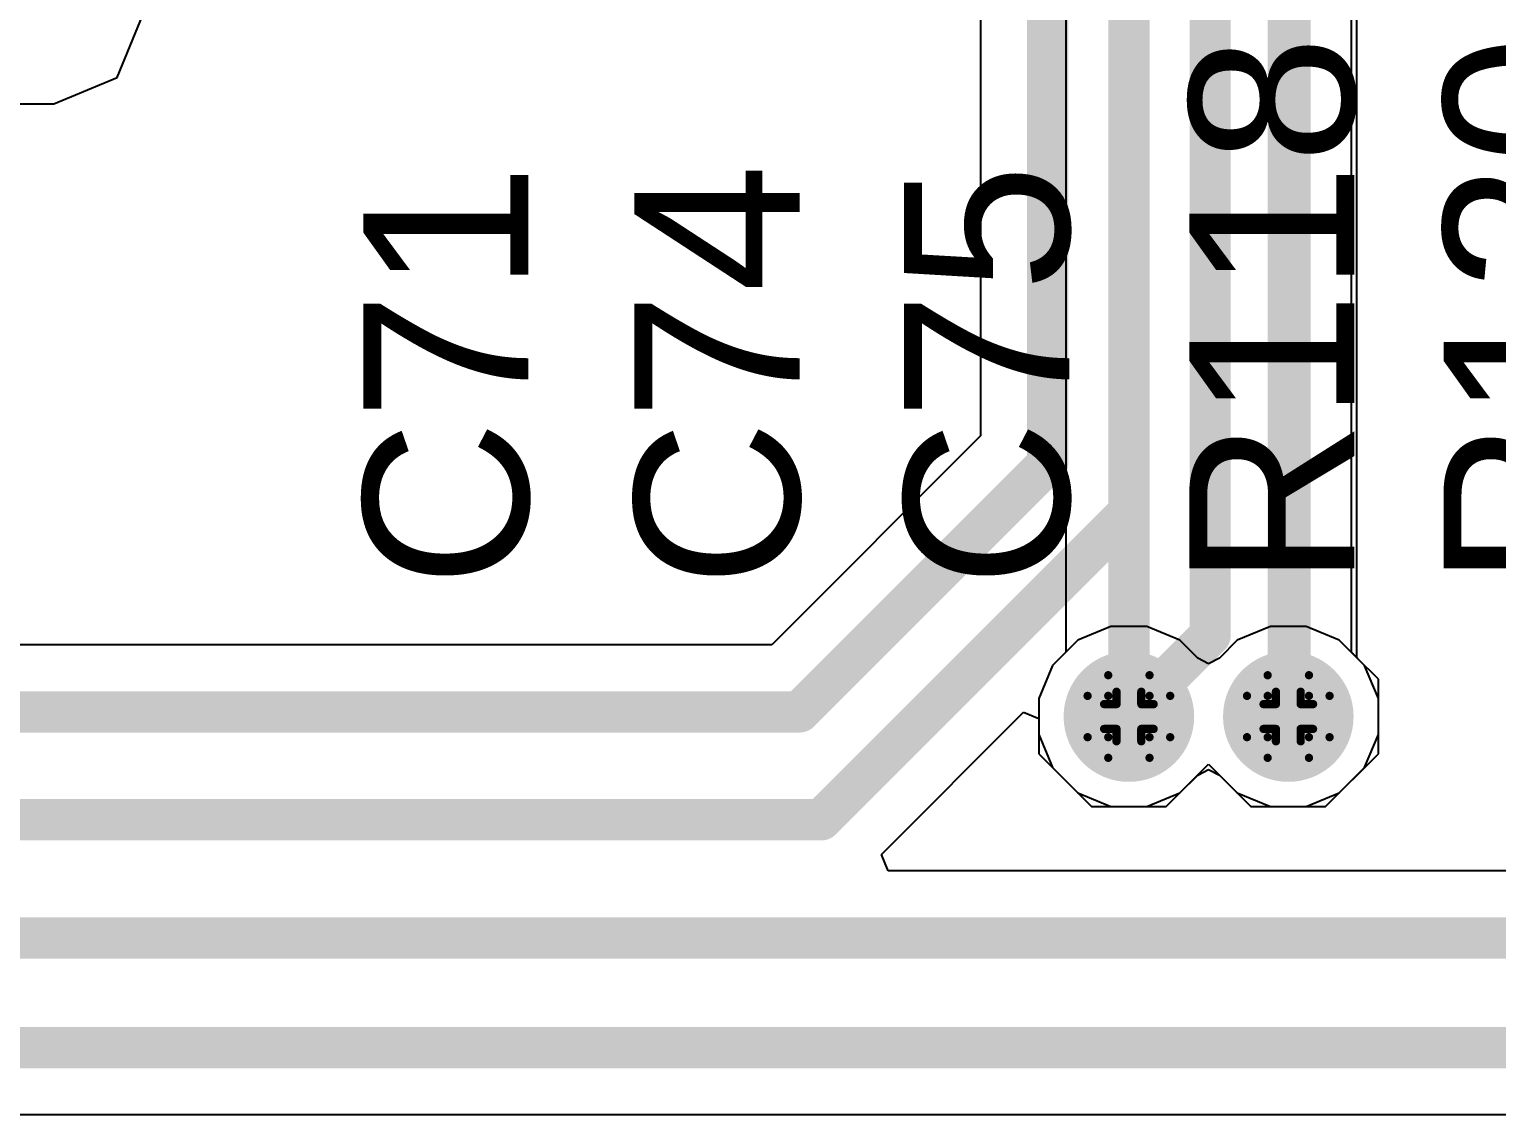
# Model space of a CAD drawing. Header units: inches. Extents: x -4 to 5258, y -4 to 5281.
# Drawn here: x 57.63 to 66.66, y 54.7 to 61.38 of the extents above; entities that cross this region are included whole.
import ezdxf

# ---------------------------------------------------------------- set-up
doc = ezdxf.new("R2010")
doc.units = ezdxf.units.IN
for name, color, linetype in [('Bottom Layer', 5, 'Continuous'), ('Bottom Solder', 6, 'Continuous'), ('Drill Drawing', 1, 'Continuous'), ('Layer 1', 16, 'Continuous'), ('Layer 2', 76, 'Continuous'), ('Top Layer', 1, 'Continuous'), ('Top Overlay', 2, 'Continuous'), ('Top Solder', 216, 'Continuous'), ('Via Holes', 16, 'Continuous')]:
    doc.layers.add(name, color=color, linetype=linetype)
doc.styles.add('Arial', font='', dxfattribs={"height": 0.2})
doc.styles.get('Arial').set_extended_font_data('Arial')

msp = doc.modelspace()

# ---------------------------------------------------------------- hatches: boundary and pattern name
at = {"layer": 'Bottom Layer'}
h = msp.add_hatch(color=5, dxfattribs=at)
edge = h.paths.add_edge_path()
edge.add_arc((64.3946, 57.1517), 0.3, 0, 360)
h = msp.add_hatch(color=5, dxfattribs=at)
edge = h.paths.add_edge_path()
edge.add_arc((65.3751, 57.1517), 0.3, 0, 360)
at = {"layer": 'Bottom Solder'}
h = msp.add_hatch(color=6, dxfattribs=at)
edge = h.paths.add_edge_path()
edge.add_arc((64.3946, 57.1517), 0.4016, 0, 360)
h = msp.add_hatch(color=6, dxfattribs=at)
edge = h.paths.add_edge_path()
edge.add_arc((65.3751, 57.1517), 0.4016, 0, 360)
at = {"layer": 'Layer 1'}
h = msp.add_hatch(color=16, dxfattribs=at)
edge = h.paths.add_edge_path()
edge.add_arc((64.3946, 57.1517), 0.3, 0, 360)
h = msp.add_hatch(color=16, dxfattribs=at)
edge = h.paths.add_edge_path()
edge.add_arc((65.3751, 57.1517), 0.3, 0, 360)
at = {"layer": 'Layer 2'}
h = msp.add_hatch(color=76, dxfattribs=at)
edge = h.paths.add_edge_path()
edge.add_arc((64.3946, 57.1517), 0.3, 0, 360)
h = msp.add_hatch(color=76, dxfattribs=at)
edge = h.paths.add_edge_path()
edge.add_arc((65.3751, 57.1517), 0.3, 0, 360)
at = {"layer": 'Top Layer'}
h = msp.add_hatch(color=1, dxfattribs=at)
edge = h.paths.add_edge_path()
edge.add_arc((64.3946, 57.1517), 0.3, 0, 360)
h = msp.add_hatch(color=1, dxfattribs=at)
edge = h.paths.add_edge_path()
edge.add_arc((65.3751, 57.1517), 0.3, 0, 360)
at = {"layer": 'Top Solder'}
h = msp.add_hatch(color=216, dxfattribs=at)
edge = h.paths.add_edge_path()
edge.add_arc((64.3946, 57.1517), 0.4016, 0, 360)
h = msp.add_hatch(color=216, dxfattribs=at)
edge = h.paths.add_edge_path()
edge.add_arc((65.3751, 57.1517), 0.4016, 0, 360)
at = {"layer": 'Via Holes'}
h = msp.add_hatch(color=7, dxfattribs=at)
edge = h.paths.add_edge_path()
edge.add_arc((64.3946, 57.1517), 0.15, 0, 360)
h = msp.add_hatch(color=7, dxfattribs=at)
edge = h.paths.add_edge_path()
edge.add_arc((65.3751, 57.1517), 0.15, 0, 360)

# ---------------------------------------------------------------- linework, layer by layer
at = {"layer": 'Bottom Layer'}
for p, q in [((64.2844, 57.7057), (64.0808, 57.6213)), ((64.5048, 57.7057), (64.2844, 57.7057)), ((64.7084, 57.6213), (64.5048, 57.7057)), ((65.2649, 57.7057), (65.0612, 57.6213)), ((65.4853, 57.7057), (65.2649, 57.7057)), ((65.6889, 57.6213), (65.4853, 57.7057)), ((64.0808, 57.6213), (63.9249, 57.4655)), ((64.8184, 57.5113), (64.7084, 57.6213)), ((65.0612, 57.6213), (64.9512, 57.5113)), ((65.8447, 57.4655), (65.6889, 57.6213)), ((64.8848, 57.4763), (64.8184, 57.5113)), ((64.9512, 57.5113), (64.8848, 57.4763)), ((63.9249, 57.4655), (63.8406, 57.2619)), ((65.9291, 57.2619), (65.8447, 57.4655)), ((63.8406, 57.2619), (63.8406, 57.0415)), ((65.9291, 57.0415), (65.9291, 57.2619)), ((63.8406, 57.0415), (63.9249, 56.8379)), ((65.8447, 56.8379), (65.9291, 57.0415)), ((63.9249, 56.8379), (64.0808, 56.682)), ((64.7084, 56.682), (64.8184, 56.7921)), ((64.8184, 56.7921), (64.8848, 56.827)), ((64.8848, 56.827), (64.9512, 56.7921)), ((64.9512, 56.7921), (65.0612, 56.682)), ((65.6889, 56.682), (65.8447, 56.8379)), ((64.0808, 56.682), (64.2844, 56.5977)), ((64.5048, 56.5977), (64.7084, 56.682)), ((65.0612, 56.682), (65.2649, 56.5977)), ((65.4853, 56.5977), (65.6889, 56.682)), ((64.2844, 56.5977), (64.5048, 56.5977)), ((65.2649, 56.5977), (65.4853, 56.5977))]:
    msp.add_line(p, q, dxfattribs=at)
at = {"layer": 'Drill Drawing'}
for points in [[(64.2676, 57.2787, 0.0508, 0.0508, 0), (64.2676, 57.4057, 0.0508, 0.0508, 0)], [(64.2676, 57.4057, 0.0508, 0.0508, 0), (64.5216, 57.4057, 0.0508, 0.0508, 0)], [(64.5216, 57.2787, 0.0508, 0.0508, 0), (64.5216, 57.4057, 0.0508, 0.0508, 0)], [(65.2481, 57.2787, 0.0508, 0.0508, 0), (65.2481, 57.4057, 0.0508, 0.0508, 0)], [(65.2481, 57.4057, 0.0508, 0.0508, 0), (65.5021, 57.4057, 0.0508, 0.0508, 0)], [(65.5021, 57.2787, 0.0508, 0.0508, 0), (65.5021, 57.4057, 0.0508, 0.0508, 0)], [(64.3184, 57.2279, 0.0508, 0.0508, 0), (64.3184, 57.3041, 0.0508, 0.0508, 0)], [(64.3184, 57.3041, 0.0508, 0.0508, 0), (64.4708, 57.3041, 0.0508, 0.0508, 0)], [(64.4708, 57.2279, 0.0508, 0.0508, 0), (64.4708, 57.3041, 0.0508, 0.0508, 0)], [(65.2989, 57.2279, 0.0508, 0.0508, 0), (65.2989, 57.3041, 0.0508, 0.0508, 0)], [(65.2989, 57.3041, 0.0508, 0.0508, 0), (65.4513, 57.3041, 0.0508, 0.0508, 0)], [(65.4513, 57.2279, 0.0508, 0.0508, 0), (65.4513, 57.3041, 0.0508, 0.0508, 0)], [(64.1406, 57.0247, 0.0508, 0.0508, 0), (64.1406, 57.2787, 0.0508, 0.0508, 0)], [(64.1406, 57.2787, 0.0508, 0.0508, 0), (64.2676, 57.2787, 0.0508, 0.0508, 0)], [(64.2422, 57.0755, 0.0508, 0.0508, 0), (64.2422, 57.2279, 0.0508, 0.0508, 0)], [(64.2422, 57.2279, 0.0508, 0.0508, 0), (64.3184, 57.2279, 0.0508, 0.0508, 0)], [(64.4708, 57.2279, 0.0508, 0.0508, 0), (64.547, 57.2279, 0.0508, 0.0508, 0)], [(64.5216, 57.2787, 0.0508, 0.0508, 0), (64.6486, 57.2787, 0.0508, 0.0508, 0)], [(64.547, 57.0755, 0.0508, 0.0508, 0), (64.547, 57.2279, 0.0508, 0.0508, 0)], [(64.6486, 57.0247, 0.0508, 0.0508, 0), (64.6486, 57.2787, 0.0508, 0.0508, 0)], [(65.1211, 57.0247, 0.0508, 0.0508, 0), (65.1211, 57.2787, 0.0508, 0.0508, 0)], [(65.1211, 57.2787, 0.0508, 0.0508, 0), (65.2481, 57.2787, 0.0508, 0.0508, 0)], [(65.2227, 57.0755, 0.0508, 0.0508, 0), (65.2227, 57.2279, 0.0508, 0.0508, 0)], [(65.2227, 57.2279, 0.0508, 0.0508, 0), (65.2989, 57.2279, 0.0508, 0.0508, 0)], [(65.4513, 57.2279, 0.0508, 0.0508, 0), (65.5275, 57.2279, 0.0508, 0.0508, 0)], [(65.5021, 57.2787, 0.0508, 0.0508, 0), (65.6291, 57.2787, 0.0508, 0.0508, 0)], [(65.5275, 57.0755, 0.0508, 0.0508, 0), (65.5275, 57.2279, 0.0508, 0.0508, 0)], [(65.6291, 57.0247, 0.0508, 0.0508, 0), (65.6291, 57.2787, 0.0508, 0.0508, 0)], [(64.1406, 57.0247, 0.0508, 0.0508, 0), (64.2676, 57.0247, 0.0508, 0.0508, 0)], [(64.2422, 57.0755, 0.0508, 0.0508, 0), (64.3184, 57.0755, 0.0508, 0.0508, 0)], [(64.2676, 56.8977, 0.0508, 0.0508, 0), (64.2676, 57.0247, 0.0508, 0.0508, 0)], [(64.3184, 56.9993, 0.0508, 0.0508, 0), (64.3184, 57.0755, 0.0508, 0.0508, 0)], [(64.4708, 57.0755, 0.0508, 0.0508, 0), (64.547, 57.0755, 0.0508, 0.0508, 0)], [(64.4708, 56.9993, 0.0508, 0.0508, 0), (64.4708, 57.0755, 0.0508, 0.0508, 0)], [(64.5216, 57.0247, 0.0508, 0.0508, 0), (64.6486, 57.0247, 0.0508, 0.0508, 0)], [(64.5216, 56.8977, 0.0508, 0.0508, 0), (64.5216, 57.0247, 0.0508, 0.0508, 0)], [(65.1211, 57.0247, 0.0508, 0.0508, 0), (65.2481, 57.0247, 0.0508, 0.0508, 0)], [(65.2227, 57.0755, 0.0508, 0.0508, 0), (65.2989, 57.0755, 0.0508, 0.0508, 0)], [(65.2481, 56.8977, 0.0508, 0.0508, 0), (65.2481, 57.0247, 0.0508, 0.0508, 0)], [(65.2989, 56.9993, 0.0508, 0.0508, 0), (65.2989, 57.0755, 0.0508, 0.0508, 0)], [(65.4513, 57.0755, 0.0508, 0.0508, 0), (65.5275, 57.0755, 0.0508, 0.0508, 0)], [(65.4513, 56.9993, 0.0508, 0.0508, 0), (65.4513, 57.0755, 0.0508, 0.0508, 0)], [(65.5021, 57.0247, 0.0508, 0.0508, 0), (65.6291, 57.0247, 0.0508, 0.0508, 0)], [(65.5021, 56.8977, 0.0508, 0.0508, 0), (65.5021, 57.0247, 0.0508, 0.0508, 0)], [(64.3184, 56.9993, 0.0508, 0.0508, 0), (64.4708, 56.9993, 0.0508, 0.0508, 0)], [(65.2989, 56.9993, 0.0508, 0.0508, 0), (65.4513, 56.9993, 0.0508, 0.0508, 0)], [(64.2676, 56.8977, 0.0508, 0.0508, 0), (64.5216, 56.8977, 0.0508, 0.0508, 0)], [(65.2481, 56.8977, 0.0508, 0.0508, 0), (65.5021, 56.8977, 0.0508, 0.0508, 0)]]:
    msp.add_lwpolyline(points, format="xyseb", dxfattribs=at)
for points in [[(64.2549, 57.4057, 0.0254, 0.0254, 1), (64.2803, 57.4057, 0.0254, 0.0254, 1)], [(64.2549, 57.4057, 0.0254, 0.0254, 1), (64.2803, 57.4057, 0.0254, 0.0254, 1)], [(64.5089, 57.4057, 0.0254, 0.0254, 1), (64.5343, 57.4057, 0.0254, 0.0254, 1)], [(64.5089, 57.4057, 0.0254, 0.0254, 1), (64.5343, 57.4057, 0.0254, 0.0254, 1)], [(65.2354, 57.4057, 0.0254, 0.0254, 1), (65.2608, 57.4057, 0.0254, 0.0254, 1)], [(65.2354, 57.4057, 0.0254, 0.0254, 1), (65.2608, 57.4057, 0.0254, 0.0254, 1)], [(65.4894, 57.4057, 0.0254, 0.0254, 1), (65.5148, 57.4057, 0.0254, 0.0254, 1)], [(65.4894, 57.4057, 0.0254, 0.0254, 1), (65.5148, 57.4057, 0.0254, 0.0254, 1)], [(64.3057, 57.3041, 0.0254, 0.0254, 1), (64.3311, 57.3041, 0.0254, 0.0254, 1)], [(64.3057, 57.3041, 0.0254, 0.0254, 1), (64.3311, 57.3041, 0.0254, 0.0254, 1)], [(64.4581, 57.3041, 0.0254, 0.0254, 1), (64.4835, 57.3041, 0.0254, 0.0254, 1)], [(64.4581, 57.3041, 0.0254, 0.0254, 1), (64.4835, 57.3041, 0.0254, 0.0254, 1)], [(65.2862, 57.3041, 0.0254, 0.0254, 1), (65.3116, 57.3041, 0.0254, 0.0254, 1)], [(65.2862, 57.3041, 0.0254, 0.0254, 1), (65.3116, 57.3041, 0.0254, 0.0254, 1)], [(65.4386, 57.3041, 0.0254, 0.0254, 1), (65.464, 57.3041, 0.0254, 0.0254, 1)], [(65.4386, 57.3041, 0.0254, 0.0254, 1), (65.464, 57.3041, 0.0254, 0.0254, 1)], [(64.1279, 57.2787, 0.0254, 0.0254, 1), (64.1533, 57.2787, 0.0254, 0.0254, 1)], [(64.1279, 57.2787, 0.0254, 0.0254, 1), (64.1533, 57.2787, 0.0254, 0.0254, 1)], [(64.2295, 57.2279, 0.0254, 0.0254, 1), (64.2549, 57.2279, 0.0254, 0.0254, 1)], [(64.2295, 57.2279, 0.0254, 0.0254, 1), (64.2549, 57.2279, 0.0254, 0.0254, 1)], [(64.2549, 57.2787, 0.0254, 0.0254, 1), (64.2803, 57.2787, 0.0254, 0.0254, 1)], [(64.2549, 57.2787, 0.0254, 0.0254, 1), (64.2803, 57.2787, 0.0254, 0.0254, 1)], [(64.3057, 57.2279, 0.0254, 0.0254, 1), (64.3311, 57.2279, 0.0254, 0.0254, 1)], [(64.3057, 57.2279, 0.0254, 0.0254, 1), (64.3311, 57.2279, 0.0254, 0.0254, 1)], [(64.4581, 57.2279, 0.0254, 0.0254, 1), (64.4835, 57.2279, 0.0254, 0.0254, 1)], [(64.4581, 57.2279, 0.0254, 0.0254, 1), (64.4835, 57.2279, 0.0254, 0.0254, 1)], [(64.5089, 57.2787, 0.0254, 0.0254, 1), (64.5343, 57.2787, 0.0254, 0.0254, 1)], [(64.5089, 57.2787, 0.0254, 0.0254, 1), (64.5343, 57.2787, 0.0254, 0.0254, 1)], [(64.5343, 57.2279, 0.0254, 0.0254, 1), (64.5597, 57.2279, 0.0254, 0.0254, 1)], [(64.5343, 57.2279, 0.0254, 0.0254, 1), (64.5597, 57.2279, 0.0254, 0.0254, 1)], [(64.6359, 57.2787, 0.0254, 0.0254, 1), (64.6613, 57.2787, 0.0254, 0.0254, 1)], [(64.6359, 57.2787, 0.0254, 0.0254, 1), (64.6613, 57.2787, 0.0254, 0.0254, 1)], [(65.1084, 57.2787, 0.0254, 0.0254, 1), (65.1338, 57.2787, 0.0254, 0.0254, 1)], [(65.1084, 57.2787, 0.0254, 0.0254, 1), (65.1338, 57.2787, 0.0254, 0.0254, 1)], [(65.21, 57.2279, 0.0254, 0.0254, 1), (65.2354, 57.2279, 0.0254, 0.0254, 1)], [(65.21, 57.2279, 0.0254, 0.0254, 1), (65.2354, 57.2279, 0.0254, 0.0254, 1)], [(65.2354, 57.2787, 0.0254, 0.0254, 1), (65.2608, 57.2787, 0.0254, 0.0254, 1)], [(65.2354, 57.2787, 0.0254, 0.0254, 1), (65.2608, 57.2787, 0.0254, 0.0254, 1)], [(65.2862, 57.2279, 0.0254, 0.0254, 1), (65.3116, 57.2279, 0.0254, 0.0254, 1)], [(65.2862, 57.2279, 0.0254, 0.0254, 1), (65.3116, 57.2279, 0.0254, 0.0254, 1)], [(65.4386, 57.2279, 0.0254, 0.0254, 1), (65.464, 57.2279, 0.0254, 0.0254, 1)], [(65.4386, 57.2279, 0.0254, 0.0254, 1), (65.464, 57.2279, 0.0254, 0.0254, 1)], [(65.4894, 57.2787, 0.0254, 0.0254, 1), (65.5148, 57.2787, 0.0254, 0.0254, 1)], [(65.4894, 57.2787, 0.0254, 0.0254, 1), (65.5148, 57.2787, 0.0254, 0.0254, 1)], [(65.5148, 57.2279, 0.0254, 0.0254, 1), (65.5402, 57.2279, 0.0254, 0.0254, 1)], [(65.5148, 57.2279, 0.0254, 0.0254, 1), (65.5402, 57.2279, 0.0254, 0.0254, 1)], [(65.6164, 57.2787, 0.0254, 0.0254, 1), (65.6418, 57.2787, 0.0254, 0.0254, 1)], [(65.6164, 57.2787, 0.0254, 0.0254, 1), (65.6418, 57.2787, 0.0254, 0.0254, 1)], [(64.1279, 57.0247, 0.0254, 0.0254, 1), (64.1533, 57.0247, 0.0254, 0.0254, 1)], [(64.1279, 57.0247, 0.0254, 0.0254, 1), (64.1533, 57.0247, 0.0254, 0.0254, 1)], [(64.2295, 57.0755, 0.0254, 0.0254, 1), (64.2549, 57.0755, 0.0254, 0.0254, 1)], [(64.2295, 57.0755, 0.0254, 0.0254, 1), (64.2549, 57.0755, 0.0254, 0.0254, 1)], [(64.2549, 57.0247, 0.0254, 0.0254, 1), (64.2803, 57.0247, 0.0254, 0.0254, 1)], [(64.2549, 57.0247, 0.0254, 0.0254, 1), (64.2803, 57.0247, 0.0254, 0.0254, 1)], [(64.3057, 57.0755, 0.0254, 0.0254, 1), (64.3311, 57.0755, 0.0254, 0.0254, 1)], [(64.3057, 57.0755, 0.0254, 0.0254, 1), (64.3311, 57.0755, 0.0254, 0.0254, 1)], [(64.4581, 57.0755, 0.0254, 0.0254, 1), (64.4835, 57.0755, 0.0254, 0.0254, 1)], [(64.4581, 57.0755, 0.0254, 0.0254, 1), (64.4835, 57.0755, 0.0254, 0.0254, 1)], [(64.5089, 57.0247, 0.0254, 0.0254, 1), (64.5343, 57.0247, 0.0254, 0.0254, 1)], [(64.5089, 57.0247, 0.0254, 0.0254, 1), (64.5343, 57.0247, 0.0254, 0.0254, 1)], [(64.5343, 57.0755, 0.0254, 0.0254, 1), (64.5597, 57.0755, 0.0254, 0.0254, 1)], [(64.5343, 57.0755, 0.0254, 0.0254, 1), (64.5597, 57.0755, 0.0254, 0.0254, 1)], [(64.6359, 57.0247, 0.0254, 0.0254, 1), (64.6613, 57.0247, 0.0254, 0.0254, 1)], [(64.6359, 57.0247, 0.0254, 0.0254, 1), (64.6613, 57.0247, 0.0254, 0.0254, 1)], [(65.1084, 57.0247, 0.0254, 0.0254, 1), (65.1338, 57.0247, 0.0254, 0.0254, 1)], [(65.1084, 57.0247, 0.0254, 0.0254, 1), (65.1338, 57.0247, 0.0254, 0.0254, 1)], [(65.21, 57.0755, 0.0254, 0.0254, 1), (65.2354, 57.0755, 0.0254, 0.0254, 1)], [(65.21, 57.0755, 0.0254, 0.0254, 1), (65.2354, 57.0755, 0.0254, 0.0254, 1)], [(65.2354, 57.0247, 0.0254, 0.0254, 1), (65.2608, 57.0247, 0.0254, 0.0254, 1)], [(65.2354, 57.0247, 0.0254, 0.0254, 1), (65.2608, 57.0247, 0.0254, 0.0254, 1)], [(65.2862, 57.0755, 0.0254, 0.0254, 1), (65.3116, 57.0755, 0.0254, 0.0254, 1)], [(65.2862, 57.0755, 0.0254, 0.0254, 1), (65.3116, 57.0755, 0.0254, 0.0254, 1)], [(65.4386, 57.0755, 0.0254, 0.0254, 1), (65.464, 57.0755, 0.0254, 0.0254, 1)], [(65.4386, 57.0755, 0.0254, 0.0254, 1), (65.464, 57.0755, 0.0254, 0.0254, 1)], [(65.4894, 57.0247, 0.0254, 0.0254, 1), (65.5148, 57.0247, 0.0254, 0.0254, 1)], [(65.4894, 57.0247, 0.0254, 0.0254, 1), (65.5148, 57.0247, 0.0254, 0.0254, 1)], [(65.5148, 57.0755, 0.0254, 0.0254, 1), (65.5402, 57.0755, 0.0254, 0.0254, 1)], [(65.5148, 57.0755, 0.0254, 0.0254, 1), (65.5402, 57.0755, 0.0254, 0.0254, 1)], [(65.6164, 57.0247, 0.0254, 0.0254, 1), (65.6418, 57.0247, 0.0254, 0.0254, 1)], [(65.6164, 57.0247, 0.0254, 0.0254, 1), (65.6418, 57.0247, 0.0254, 0.0254, 1)], [(64.3057, 56.9993, 0.0254, 0.0254, 1), (64.3311, 56.9993, 0.0254, 0.0254, 1)], [(64.3057, 56.9993, 0.0254, 0.0254, 1), (64.3311, 56.9993, 0.0254, 0.0254, 1)], [(64.4581, 56.9993, 0.0254, 0.0254, 1), (64.4835, 56.9993, 0.0254, 0.0254, 1)], [(64.4581, 56.9993, 0.0254, 0.0254, 1), (64.4835, 56.9993, 0.0254, 0.0254, 1)], [(65.2862, 56.9993, 0.0254, 0.0254, 1), (65.3116, 56.9993, 0.0254, 0.0254, 1)], [(65.2862, 56.9993, 0.0254, 0.0254, 1), (65.3116, 56.9993, 0.0254, 0.0254, 1)], [(65.4386, 56.9993, 0.0254, 0.0254, 1), (65.464, 56.9993, 0.0254, 0.0254, 1)], [(65.4386, 56.9993, 0.0254, 0.0254, 1), (65.464, 56.9993, 0.0254, 0.0254, 1)], [(64.2549, 56.8977, 0.0254, 0.0254, 1), (64.2803, 56.8977, 0.0254, 0.0254, 1)], [(64.2549, 56.8977, 0.0254, 0.0254, 1), (64.2803, 56.8977, 0.0254, 0.0254, 1)], [(64.5089, 56.8977, 0.0254, 0.0254, 1), (64.5343, 56.8977, 0.0254, 0.0254, 1)], [(64.5089, 56.8977, 0.0254, 0.0254, 1), (64.5343, 56.8977, 0.0254, 0.0254, 1)], [(65.2354, 56.8977, 0.0254, 0.0254, 1), (65.2608, 56.8977, 0.0254, 0.0254, 1)], [(65.2354, 56.8977, 0.0254, 0.0254, 1), (65.2608, 56.8977, 0.0254, 0.0254, 1)], [(65.4894, 56.8977, 0.0254, 0.0254, 1), (65.5148, 56.8977, 0.0254, 0.0254, 1)], [(65.4894, 56.8977, 0.0254, 0.0254, 1), (65.5148, 56.8977, 0.0254, 0.0254, 1)]]:
    msp.add_lwpolyline(points, format="xyseb", close=True, dxfattribs=at)
at = {"layer": 'Layer 1'}
for p, q in [((64.2844, 57.7057), (64.0808, 57.6213)), ((64.5048, 57.7057), (64.2844, 57.7057)), ((64.7084, 57.6213), (64.5048, 57.7057)), ((65.2649, 57.7057), (65.0612, 57.6213)), ((65.4853, 57.7057), (65.2649, 57.7057)), ((65.6889, 57.6213), (65.4853, 57.7057)), ((64.0808, 57.6213), (63.9249, 57.4655)), ((64.8184, 57.5113), (64.7084, 57.6213)), ((65.0612, 57.6213), (64.9512, 57.5113)), ((65.8447, 57.4655), (65.6889, 57.6213)), ((64.8848, 57.4763), (64.8184, 57.5113)), ((64.9512, 57.5113), (64.8848, 57.4763)), ((63.9249, 57.4655), (63.8406, 57.2619)), ((65.9291, 57.2619), (65.8447, 57.4655)), ((63.8406, 57.2619), (63.8406, 57.0415)), ((65.9291, 57.0415), (65.9291, 57.2619)), ((63.8406, 57.0415), (63.9249, 56.8379)), ((65.8447, 56.8379), (65.9291, 57.0415)), ((63.9249, 56.8379), (64.0808, 56.682)), ((64.7084, 56.682), (64.8184, 56.7921)), ((64.8184, 56.7921), (64.8848, 56.827)), ((64.8848, 56.827), (64.9512, 56.7921)), ((64.9512, 56.7921), (65.0612, 56.682)), ((65.6889, 56.682), (65.8447, 56.8379)), ((64.0808, 56.682), (64.2844, 56.5977)), ((64.5048, 56.5977), (64.7084, 56.682)), ((65.0612, 56.682), (65.2649, 56.5977)), ((65.4853, 56.5977), (65.6889, 56.682)), ((64.2844, 56.5977), (64.5048, 56.5977)), ((65.2649, 56.5977), (65.4853, 56.5977))]:
    msp.add_line(p, q, dxfattribs=at)
at = {"layer": 'Layer 2'}
for p, q in [((64.0061, 64.5141), (64.0061, 57.5467)), ((65.7635, 57.5467), (65.7635, 62.3538)), ((64.0061, 57.5467), (63.9249, 57.4655)), ((65.8447, 57.4655), (65.7635, 57.5467)), ((63.9249, 57.4655), (63.8406, 57.2619)), ((65.9291, 57.2619), (65.8447, 57.4655)), ((63.8406, 57.2619), (63.8406, 57.0415)), ((65.9291, 57.0415), (65.9291, 57.2619)), ((63.8406, 57.0415), (63.9249, 56.8379)), ((65.8447, 56.8379), (65.9291, 57.0415)), ((63.9249, 56.8379), (64.0808, 56.682)), ((64.7084, 56.682), (64.8184, 56.7921)), ((64.8184, 56.7921), (64.8848, 56.827)), ((64.8848, 56.827), (64.9512, 56.7921)), ((64.9512, 56.7921), (65.0612, 56.682)), ((65.6889, 56.682), (65.8447, 56.8379)), ((64.0808, 56.682), (64.2844, 56.5977)), ((64.5048, 56.5977), (64.7084, 56.682)), ((65.0612, 56.682), (65.2649, 56.5977)), ((65.4853, 56.5977), (65.6889, 56.682)), ((64.2844, 56.5977), (64.5048, 56.5977)), ((65.2649, 56.5977), (65.4853, 56.5977))]:
    msp.add_line(p, q, dxfattribs=at)
for points in [[(65.3751, 57.1517, 0.254, 0.254, 0), (65.3751, 65.3532, 0.254, 0.254, 0)], [(64.3946, 57.1517, 0.254, 0.254, 0), (64.3946, 64.675, 0.254, 0.254, 0)]]:
    msp.add_lwpolyline(points, format="xyseb", dxfattribs=at)
for points in [[(64.3311, 57.1517, 0.127, 0.127, 1), (64.4581, 57.1517, 0.127, 0.127, 1)], [(65.3116, 57.1517, 0.127, 0.127, 1), (65.4386, 57.1517, 0.127, 0.127, 1)]]:
    msp.add_lwpolyline(points, format="xyseb", close=True, dxfattribs=at)
at = {"layer": 'Top Layer'}
for p, q in [((65.7972, 57.513), (65.7972, 63.91)), ((63.4821, 63.0845), (63.4821, 58.877)), ((58.1706, 61.0809), (58.3317, 61.4697)), ((57.7818, 60.9198), (58.1706, 61.0809)), ((53.8569, 60.9198), (57.7818, 60.9198)), ((63.4821, 58.877), (62.1975, 57.5924)), ((62.1975, 57.5924), (45.9047, 57.5924)), ((65.9291, 57.3811), (65.7972, 57.513)), ((65.9291, 56.9222), (65.9291, 57.3811)), ((62.872, 56.3036), (63.7467, 57.1783)), ((63.7467, 57.1783), (63.8406, 57.1394)), ((63.8406, 57.1394), (63.8406, 56.9222)), ((63.8406, 56.9222), (64.1651, 56.5977)), ((65.6045, 56.5977), (65.9291, 56.9222)), ((64.6241, 56.5977), (64.8848, 56.8584)), ((64.8848, 56.8584), (65.1456, 56.5977)), ((64.1651, 56.5977), (64.6241, 56.5977)), ((65.1456, 56.5977), (65.6045, 56.5977)), ((62.9141, 56.202), (62.872, 56.3036)), ((93.5407, 56.202), (62.9141, 56.202)), ((47.9756, 54.7038), (93.9348, 54.7038))]:
    msp.add_line(p, q, dxfattribs=at)
for points in [[(63.8945, 58.7062, 0.254, 0.254, 0), (63.8945, 67.1144, 0.254, 0.254, 0)], [(64.3946, 58.4093, 0.254, 0.254, 0), (64.3946, 67.1144, 0.254, 0.254, 0)], [(64.8945, 57.6515, 0.254, 0.254, 0), (64.8945, 67.1144, 0.254, 0.254, 0)], [(65.3848, 57.1614, 0.254, 0.254, 0), (65.3848, 67.1047, 0.254, 0.254, 0)], [(62.3683, 57.1801, 0.254, 0.254, 0), (63.8945, 58.7062, 0.254, 0.254, 0)], [(62.5018, 56.5166, 0.254, 0.254, 0), (64.3946, 58.4093, 0.254, 0.254, 0)], [(64.3946, 57.1517, 0.254, 0.254, 0), (64.8945, 57.6515, 0.254, 0.254, 0)], [(45.5172, 57.1801, 0.254, 0.254, 0), (62.3683, 57.1801, 0.254, 0.254, 0)], [(65.3751, 57.1517, 0.254, 0.254, 0), (65.3848, 57.1614, 0.254, 0.254, 0)], [(46.2344, 56.5166, 0.254, 0.254, 0), (62.5018, 56.5166, 0.254, 0.254, 0)], [(46.9732, 55.7896, 0.254, 0.254, 0), (93.7116, 55.7896, 0.254, 0.254, 0)], [(47.608, 55.1162, 0.254, 0.254, 0), (93.9348, 55.1162, 0.254, 0.254, 0)]]:
    msp.add_lwpolyline(points, format="xyseb", dxfattribs=at)
for points in [[(63.831, 58.7062, 0.127, 0.127, 1), (63.958, 58.7062, 0.127, 0.127, 1)], [(63.831, 58.7062, 0.127, 0.127, 1), (63.958, 58.7062, 0.127, 0.127, 1)], [(64.3311, 58.4093, 0.127, 0.127, 1), (64.4581, 58.4093, 0.127, 0.127, 1)], [(64.3311, 58.4093, 0.127, 0.127, 1), (64.4581, 58.4093, 0.127, 0.127, 1)], [(64.831, 57.6515, 0.127, 0.127, 1), (64.958, 57.6515, 0.127, 0.127, 1)], [(64.831, 57.6515, 0.127, 0.127, 1), (64.958, 57.6515, 0.127, 0.127, 1)], [(62.3048, 57.1801, 0.127, 0.127, 1), (62.4318, 57.1801, 0.127, 0.127, 1)], [(62.3048, 57.1801, 0.127, 0.127, 1), (62.4318, 57.1801, 0.127, 0.127, 1)], [(64.3311, 57.1517, 0.127, 0.127, 1), (64.4581, 57.1517, 0.127, 0.127, 1)], [(65.3116, 57.1517, 0.127, 0.127, 1), (65.4386, 57.1517, 0.127, 0.127, 1)], [(65.3213, 57.1614, 0.127, 0.127, 1), (65.4483, 57.1614, 0.127, 0.127, 1)], [(65.3213, 57.1614, 0.127, 0.127, 1), (65.4483, 57.1614, 0.127, 0.127, 1)], [(62.4383, 56.5166, 0.127, 0.127, 1), (62.5653, 56.5166, 0.127, 0.127, 1)], [(62.4383, 56.5166, 0.127, 0.127, 1), (62.5653, 56.5166, 0.127, 0.127, 1)]]:
    msp.add_lwpolyline(points, format="xyseb", close=True, dxfattribs=at)

# ---------------------------------------------------------------- texts
at = {"layer": 'Top Overlay', "style": 'Arial'}
for s, p in [('R120', (67.3458, 57.9469)), ('R118', (65.7817, 57.9469)), ('C71', (60.701, 57.9469)), ('C74', (62.3693, 57.9469)), ('C75', (64.0279, 57.9469))]:
    msp.add_text(s, height=1.016, rotation=90, dxfattribs=at).set_placement(p)

doc.saveas('drawing.dxf')
